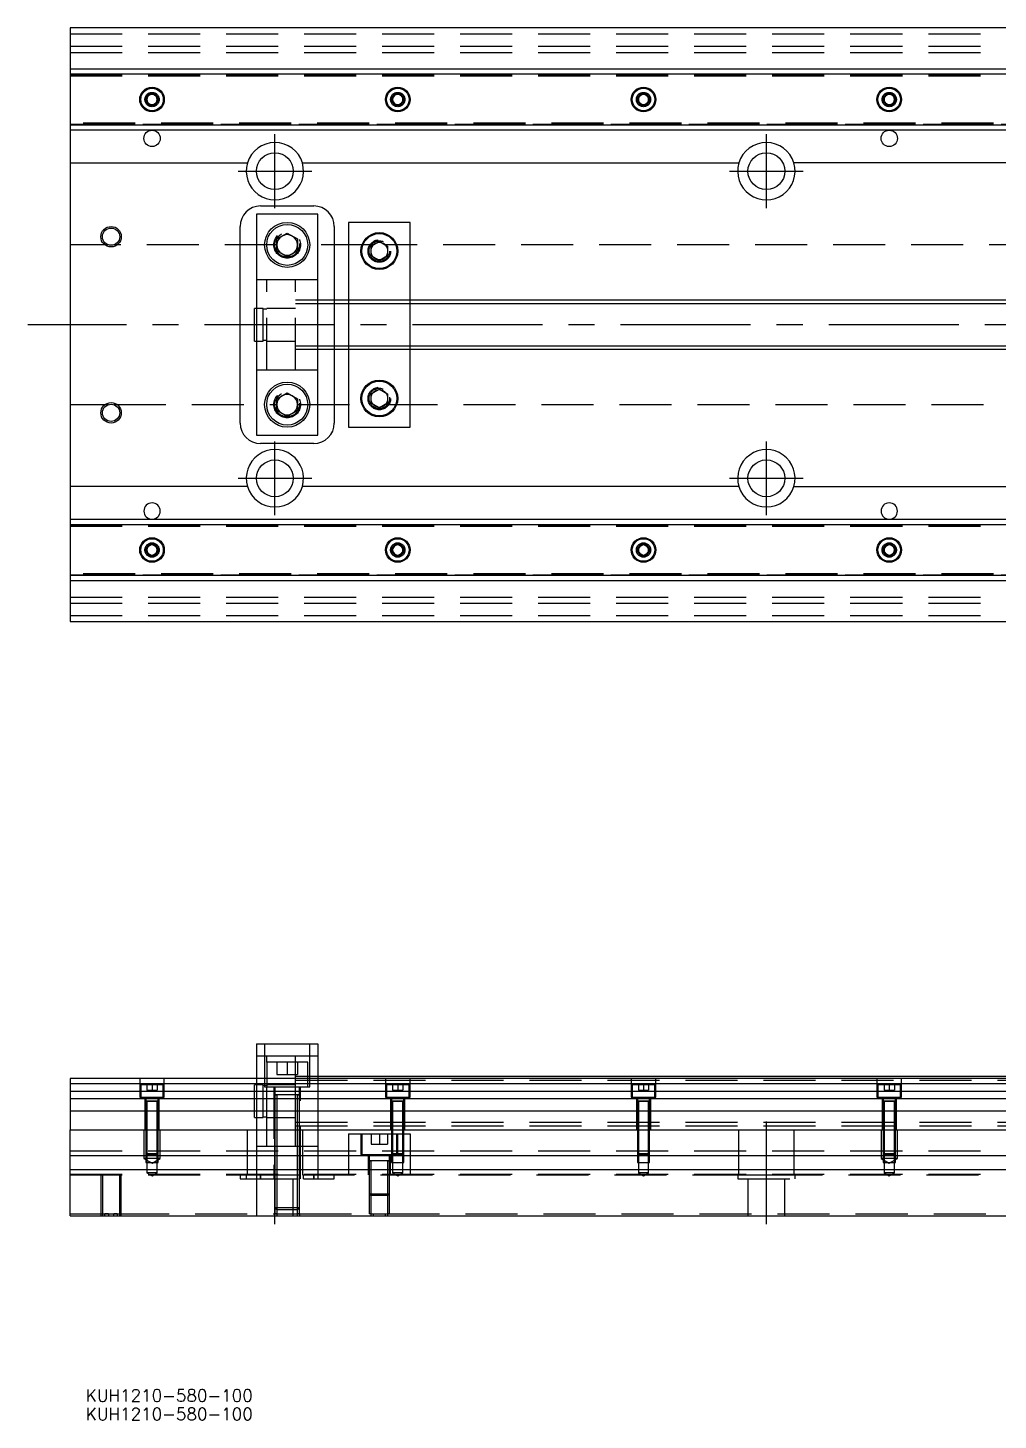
# Model space of a CAD drawing. Extents: x -10 to 787, y -267 to 77.
# Drawn here: x -10.3 to 226.6, y -267.5 to 72.5 of the extents above; entities that cross this region are included whole.
import ezdxf

# ---------------------------------------------------------------- set-up
doc = ezdxf.new("R2010")
doc.units = 0
doc.linetypes.add('CENTER', pattern=[50.8, 31.75, -6.35, 6.35, -6.35])
doc.linetypes.add('DASHED', pattern=[19.05, 12.7, -6.35])
doc.layers.get('0').update_dxf_attribs({"linetype": 'CONTINUOUS'})
doc.layers.add('CENTER', color=1, linetype='CENTER')
doc.styles.get("Standard").update_dxf_attribs({"font": 'txt.shx', "height": 3, "bigfont": 'bigfont.shx'})

# ---------------------------------------------------------------- blocks, each defined once
blk = doc.blocks.new('*U2')
at = {"color": 7, "linetype": 'CONTINUOUS'}
blk.add_text('KUH1210-580-100', height=3, dxfattribs=at).set_placement((3.84, -267.48))
blk = doc.blocks.new('*U3')
at = {"color": 7, "linetype": 'CONTINUOUS'}
blk.add_text('KUH1210-580-100', height=3, dxfattribs=at).set_placement((3.84, -262.96))

msp = doc.modelspace()

# ---------------------------------------------------------------- linework, layer by layer
at = {"color": 7, "linetype": 'CONTINUOUS'}
for p, q in [((0, 72.5), (0, 62.5)), ((240, 72.5), (0, 72.5)), ((0, 62.5), (240, 62.5)), ((0, 62.5), (0, 61.247728)), ((0, 61.247728), (240, 61.247728)), ((0, 61.247728), (0, 48.752272)), ((18.75, 55.721688), (20, 56.443376)), ((18.75, 54.278312), (18.75, 55.721688)), ((20, 56.443376), (21.25, 55.721688)), ((21.25, 55.721688), (21.25, 54.278312)), ((78.75, 55.721688), (80, 56.443376)), ((78.75, 54.278312), (78.75, 55.721688)), ((80, 56.443376), (81.25, 55.721688)), ((81.25, 55.721688), (81.25, 54.278312)), ((138.75, 55.721688), (140, 56.443376)), ((138.75, 54.278312), (138.75, 55.721688)), ((140, 56.443376), (141.25, 55.721688)), ((141.25, 55.721688), (141.25, 54.278312)), ((198.75, 55.721688), (200, 56.443376)), ((198.75, 54.278312), (198.75, 55.721688)), ((200, 56.443376), (201.25, 55.721688)), ((201.25, 55.721688), (201.25, 54.278312)), ((20, 53.556624), (18.75, 54.278312)), ((21.25, 54.278312), (20, 53.556624)), ((80, 53.556624), (78.75, 54.278312)), ((81.25, 54.278312), (80, 53.556624)), ((140, 53.556624), (138.75, 54.278312)), ((141.25, 54.278312), (140, 53.556624)), ((200, 53.556624), (198.75, 54.278312)), ((201.25, 54.278312), (200, 53.556624)), ((240, 48.752272), (0, 48.752272)), ((0, 48.752272), (0, 47.5)), ((240, 47.5), (0, 47.5)), ((0, 47.5), (0, 39.5)), ((0, 39.5), (43.291796, 39.5)), ((0, 39.5), (0, -39.5)), ((56.708204, 39.5), (163.291796, 39.5)), ((240, 39.5), (176.708204, 39.5)), ((46.5, 29), (59.5, 29)), ((41.5, -24), (41.5, 24)), ((60.5, 27), (45.5, 27)), ((45.5, 27), (45.5, -27)), ((60.5, -27), (60.5, 27)), ((64.5, 24), (64.5, 6)), ((83, 25), (68, 25)), ((68, 25), (68, 6)), ((83, 6), (83, 25)), ((50.5, 20.943376), (53, 22.386752)), ((50.5, 18.056624), (50.5, 20.943376)), ((53, 22.386752), (55.5, 20.943376)), ((55.5, 20.943376), (55.5, 18.056624)), ((53, 16.613248), (50.5, 18.056624)), ((55.5, 18.056624), (53, 16.613248)), ((73.5, 19.1547), (75.5, 20.309402)), ((73.5, 16.8453), (73.5, 19.1547)), ((75.5, 20.309402), (77.5, 19.1547)), ((77.5, 19.1547), (77.5, 16.8453)), ((75.5, 15.690598), (73.5, 16.8453)), ((77.5, 16.8453), (75.5, 15.690598)), ((45, 0), (45, 4)), ((45.5, 4), (45, 4)), ((240, 6), (60.5, 6)), ((45, -4), (45, 0)), ((45, -4), (45.5, -4)), ((60.5, -6), (240, -6)), ((64.5, -6), (64.5, -24)), ((68, -6), (68, -25)), ((83, -25), (83, -6)), ((50.5, -18.056624), (53, -16.613248)), ((53, -16.613248), (55.5, -18.056624)), ((73.5, -16.8453), (75.5, -15.690598)), ((73.5, -19.1547), (73.5, -16.8453)), ((75.5, -15.690598), (77.5, -16.8453)), ((77.5, -16.8453), (77.5, -19.1547)), ((50.5, -20.943376), (50.5, -18.056624)), ((55.5, -18.056624), (55.5, -20.943376)), ((75.5, -20.309402), (73.5, -19.1547)), ((77.5, -19.1547), (75.5, -20.309402)), ((53, -22.386752), (50.5, -20.943376)), ((55.5, -20.943376), (53, -22.386752)), ((45.5, -27), (60.5, -27)), ((68, -25), (83, -25)), ((59.5, -29), (46.5, -29)), ((43.291796, -39.5), (0, -39.5)), ((0, -39.5), (0, -47.5)), ((163.291796, -39.5), (56.708204, -39.5)), ((176.708204, -39.5), (240, -39.5)), ((0, -47.5), (240, -47.5)), ((0, -47.5), (0, -48.752272)), ((0, -48.752272), (240, -48.752272)), ((0, -48.752272), (0, -61.247728)), ((18.75, -54.278312), (20, -53.556624)), ((18.75, -55.721688), (18.75, -54.278312)), ((20, -53.556624), (21.25, -54.278312)), ((21.25, -54.278312), (21.25, -55.721688)), ((78.75, -54.278312), (80, -53.556624)), ((78.75, -55.721688), (78.75, -54.278312)), ((80, -53.556624), (81.25, -54.278312)), ((81.25, -54.278312), (81.25, -55.721688)), ((138.75, -54.278312), (140, -53.556624)), ((138.75, -55.721688), (138.75, -54.278312)), ((140, -53.556624), (141.25, -54.278312)), ((141.25, -54.278312), (141.25, -55.721688)), ((198.75, -54.278312), (200, -53.556624)), ((198.75, -55.721688), (198.75, -54.278312)), ((200, -53.556624), (201.25, -54.278312)), ((201.25, -54.278312), (201.25, -55.721688)), ((20, -56.443376), (18.75, -55.721688)), ((21.25, -55.721688), (20, -56.443376)), ((80, -56.443376), (78.75, -55.721688)), ((81.25, -55.721688), (80, -56.443376)), ((140, -56.443376), (138.75, -55.721688)), ((141.25, -55.721688), (140, -56.443376)), ((200, -56.443376), (198.75, -55.721688)), ((201.25, -55.721688), (200, -56.443376)), ((0, -61.247728), (0, -62.5)), ((240, -61.247728), (0, -61.247728)), ((240, -62.5), (0, -62.5)), ((0, -62.5), (0, -72.5)), ((0, -72.5), (240, -72.5)), ((45.5, -175.58), (45.5, -184.08)), ((45.5, -175.58), (60.5, -175.58)), ((60.5, -175.58), (60.5, -184.08)), ((244.5, -183.58), (60.5, -183.58)), ((0, -184.08), (0, -185.332272)), ((244.5, -184.08), (0, -184.08)), ((244.5, -185.332272), (0, -185.332272)), ((0, -185.332272), (0, -187.10668)), ((0, -187.10668), (244.5, -187.10668)), ((0, -187.10668), (0, -189.003076)), ((244.5, -189.003076), (0, -189.003076)), ((0, -189.003076), (0, -192.057372)), ((21.500006, -189.58), (18.499994, -189.58)), ((21.500006, -189.58), (19.998804, -189.58)), ((244.5, -192.057372), (0, -192.057372)), ((0, -192.057372), (0, -196.58)), ((0, -196.58), (580, -196.58)), ((0, -202.88), (0, -196.58)), ((0, -202.88), (580, -202.88)), ((0, -206.28), (0, -202.88)), ((0, -217.58), (0, -206.28)), ((0, -206.28), (580, -206.28)), ((0, -217.58), (580, -217.58))]:
    msp.add_line(p, q, dxfattribs=at)
at = {"color": 3, "linetype": 'DASHED'}
for p, q in [((0, 71), (580, 71)), ((0, 68), (580, 68)), ((0, 66.5), (580, 66.5)), ((0, 61.1147), (240, 61.1147)), ((0, 61.1), (244.5, 61.1)), ((0, 60.8), (244.5, 60.8)), ((21.477374, 55.25955), (21.5, 55)), ((78.5, 55), (78.52041, 55.24661)), ((138.5, 55), (138.52041, 55.24661)), ((198.5, 55), (198.52041, 55.24661)), ((244.5, 49.2), (0, 49.2)), ((244.5, 48.9), (0, 48.9)), ((240, 48.8853), (0, 48.8853)), ((9.359688, 19.5), (0, 19.5)), ((50.5, 19.5), (10.640312, 19.5)), ((74.030306, 19.5), (55.5, 19.5)), ((55.977798, 19.864306), (56, 19.5)), ((73, 18), (73.012884, 18.253488)), ((580, 19.5), (76.969694, 19.5)), ((48, 11), (45.5, 11)), ((48, -11), (48, 11)), ((55, 11), (48, 11)), ((55, -11), (55, 11)), ((60.5, 11), (55, 11)), ((47.1, 4), (45.5, 4)), ((47.1, 0), (47.1, 4)), ((48, 3.8), (47.1, 3.8)), ((55, 4), (48, 4)), ((60.5, 6), (55, 6)), ((60.5, 5.125), (55, 5.125)), ((64.5, 6), (64.5, 5.125)), ((64.5, 5.125), (64.5, -5.125)), ((68, 6), (68, 5.125)), ((68, 5.125), (68, -5.125)), ((83, 5.125), (83, 6)), ((83, -5.125), (83, 5.125)), ((47.1, -4), (47.1, 0)), ((45.5, -4), (47.1, -4)), ((47.1, -3.8), (48, -3.8)), ((48, -4), (55, -4)), ((55, -5.125), (60.5, -5.125)), ((55, -6), (60.5, -6)), ((64.5, -5.125), (64.5, -6)), ((68, -5.125), (68, -6)), ((83, -6), (83, -5.125)), ((45.5, -11), (48, -11)), ((48, -11), (55, -11)), ((55, -11), (60.5, -11)), ((0, -19.5), (9.359688, -19.5)), ((10.640312, -19.5), (50.5, -19.5)), ((55.5, -19.5), (74.030306, -19.5)), ((55.977798, -19.135694), (56, -19.5)), ((76.969694, -19.5), (580, -19.5)), ((77.983582, -17.713962), (78, -18)), ((0, -48.8853), (240, -48.8853)), ((0, -48.9), (244.5, -48.9)), ((0, -49.2), (244.5, -49.2)), ((21.477374, -54.74045), (21.5, -55)), ((81.477374, -54.74045), (81.5, -55)), ((138.5, -55), (138.52041, -54.75339)), ((198.5, -55), (198.52041, -54.75339)), ((244.5, -60.8), (0, -60.8)), ((244.5, -61.1), (0, -61.1)), ((240, -61.1147), (0, -61.1147)), ((0, -66.5), (580, -66.5)), ((0, -68), (580, -68)), ((0, -71), (580, -71)), ((47.5, -175.58), (47.5, -186.08)), ((58.5, -186.08), (58.5, -175.58)), ((48, -178.58), (45.5, -178.58)), ((48, -180.08), (48, -178.58)), ((55, -178.58), (48, -178.58)), ((58, -180.08), (48, -180.08)), ((48, -180.08), (48, -184.08)), ((50.5, -180.08), (50.5, -183.08)), ((53, -180.08), (53, -183.08)), ((55, -180.08), (55, -178.58)), ((60.5, -178.58), (55, -178.58)), ((55, -184.08), (55, -180.08)), ((55.5, -180.08), (55.5, -183.08)), ((58, -184.08), (58, -180.08)), ((50.5, -183.08), (53, -183.08)), ((53, -183.08), (55.5, -183.08)), ((58, -183.58), (55, -183.58)), ((60.5, -183.58), (58, -183.58)), ((17, -184.08), (17, -188.58)), ((22.75, -185.58), (17.25, -185.58)), ((17.25, -185.58), (17.25, -188.58)), ((18.75, -185.58), (18.75, -186.88)), ((18.75, -186.88), (20, -186.88)), ((20, -185.58), (20, -186.88)), ((20, -186.88), (21.25, -186.88)), ((21.25, -185.58), (21.25, -186.88)), ((22.75, -188.58), (22.75, -185.58)), ((23, -188.58), (23, -184.08)), ((45, -193.58), (45, -185.58)), ((45.5, -185.58), (45, -185.58)), ((45.5, -184.08), (45.5, -196.58)), ((47.1, -185.58), (45.5, -185.58)), ((47.1, -193.58), (47.1, -185.58)), ((48, -185.78), (47.1, -185.78)), ((47.5, -186.08), (58.5, -186.08)), ((48, -184.08), (48, -186.08)), ((55, -185.58), (48, -185.58)), ((48, -189.58), (48, -186.08)), ((49.75, -186.08), (49.75, -208.58)), ((50, -186.08), (50, -188.08)), ((55, -186.08), (55, -184.08)), ((55, -184.455), (530, -184.455)), ((55, -188.079526), (55, -186.08)), ((56, -188.08), (56, -186.08)), ((56.25, -208.58), (56.25, -186.08)), ((58, -186.08), (58, -184.08)), ((60.5, -184.08), (60.5, -196.58)), ((77, -184.08), (77, -188.58)), ((82.75, -185.58), (77.25, -185.58)), ((77.25, -185.58), (77.25, -188.58)), ((78.75, -185.58), (78.75, -186.88)), ((78.75, -186.88), (80, -186.88)), ((80, -185.58), (80, -186.88)), ((80, -186.88), (81.25, -186.88)), ((81.25, -185.58), (81.25, -186.88)), ((82.75, -188.58), (82.75, -185.58)), ((83, -188.58), (83, -184.08)), ((137, -184.08), (137, -188.58)), ((142.75, -185.58), (137.25, -185.58)), ((137.25, -185.58), (137.25, -188.58)), ((138.75, -185.58), (138.75, -186.88)), ((138.75, -186.88), (140, -186.88)), ((140, -185.58), (140, -186.88)), ((140, -186.88), (141.25, -186.88)), ((141.25, -185.58), (141.25, -186.88)), ((142.75, -188.58), (142.75, -185.58)), ((143, -188.58), (143, -184.08)), ((197, -184.08), (197, -188.58)), ((202.75, -185.58), (197.25, -185.58)), ((197.25, -185.58), (197.25, -188.58)), ((198.75, -185.58), (198.75, -186.88)), ((198.75, -186.88), (200, -186.88)), ((200, -185.58), (200, -186.88)), ((200, -186.88), (201.25, -186.88)), ((201.25, -185.58), (201.25, -186.88)), ((202.75, -188.58), (202.75, -185.58)), ((203, -188.58), (203, -184.08)), ((17, -188.58), (23, -188.58)), ((18.25, -188.58), (18.25, -196.58)), ((19.998804, -189.58), (18.499994, -189.58)), ((18.5, -188.58), (18.5, -189.58)), ((18.5, -189.575), (18.5, -189.58)), ((18.5, -189.58), (18.62467, -189.58)), ((18.624678, -189.58), (18.5, -189.58)), ((18.5, -189.58), (18.5, -189.585)), ((18.5, -189.58), (18.5, -196.58)), ((18.62467, -189.58), (21.375392, -189.58)), ((19.998804, -189.58), (18.624678, -189.58)), ((18.75, -189.58), (18.75, -196.58)), ((21.37533, -189.58), (19.998804, -189.58)), ((21.25, -196.58), (21.25, -189.58)), ((21.5, -189.58), (21.37533, -189.58)), ((21.375392, -189.58), (21.5, -189.58)), ((21.5, -189.58), (21.5, -188.58)), ((21.5, -189.58), (21.5, -189.575)), ((21.5, -189.585), (21.5, -189.58)), ((21.5, -196.58), (21.5, -189.58)), ((21.75, -196.58), (21.75, -188.58)), ((48, -196.58), (48, -189.58)), ((56.000006, -188.08), (49.999994, -188.08)), ((56.000006, -188.08), (49.999994, -188.08)), ((50, -188.075), (50, -188.08)), ((50, -188.08), (50.34965, -188.08)), ((50.349602, -188.08), (50, -188.08)), ((50, -188.08), (50, -188.085)), ((50, -188.08), (50, -196.58)), ((55.65035, -188.08), (50.349602, -188.08)), ((50.5, -188.08), (50.5, -196.58)), ((55, -189.58), (55, -188.079526)), ((55, -196.58), (55, -189.58)), ((55.5, -196.58), (55.5, -188.08)), ((55.650204, -188.08), (56, -188.08)), ((56, -188.08), (55.65035, -188.08)), ((56, -188.08), (56, -188.075)), ((56, -188.085), (56, -188.08)), ((56, -196.58), (56, -188.08)), ((77, -188.58), (83, -188.58)), ((78.25, -188.58), (78.25, -196.58)), ((81.500006, -189.58), (78.499994, -189.58)), ((79.998804, -189.58), (78.499994, -189.58)), ((78.5, -188.58), (78.5, -189.58)), ((78.5, -189.575), (78.5, -189.58)), ((78.5, -189.58), (78.62467, -189.58)), ((78.624678, -189.58), (78.5, -189.58)), ((78.5, -189.58), (78.5, -189.585)), ((78.5, -189.58), (78.5, -196.58)), ((78.62467, -189.58), (81.375392, -189.58)), ((79.998804, -189.58), (78.624678, -189.58)), ((78.75, -189.58), (78.75, -196.58)), ((81.500006, -189.58), (79.998804, -189.58)), ((81.37533, -189.58), (79.998804, -189.58)), ((81.25, -196.58), (81.25, -189.58)), ((81.5, -189.58), (81.37533, -189.58)), ((81.375392, -189.58), (81.5, -189.58)), ((81.5, -189.58), (81.5, -188.58)), ((81.5, -189.58), (81.5, -189.575)), ((81.5, -189.585), (81.5, -189.58)), ((81.5, -196.58), (81.5, -189.58)), ((81.75, -196.58), (81.75, -188.58)), ((137, -188.58), (143, -188.58)), ((138.25, -188.58), (138.25, -196.58)), ((141.500006, -189.58), (138.499994, -189.58)), ((139.998804, -189.58), (138.499994, -189.58)), ((141.500006, -189.58), (138.499994, -189.58)), ((138.5, -188.58), (138.5, -189.58)), ((138.5, -189.575), (138.5, -189.58)), ((138.5, -189.58), (138.62467, -189.58)), ((138.624678, -189.58), (138.5, -189.58)), ((138.5, -189.58), (138.5, -196.58)), ((138.5, -189.58), (138.5, -189.585)), ((138.62467, -189.58), (141.375392, -189.58)), ((139.998804, -189.58), (138.624678, -189.58)), ((138.75, -189.58), (138.75, -196.58)), ((141.500006, -189.58), (139.998804, -189.58)), ((141.37533, -189.58), (139.998804, -189.58)), ((141.25, -196.58), (141.25, -189.58)), ((141.5, -189.58), (141.37533, -189.58)), ((141.375392, -189.58), (141.5, -189.58)), ((141.5, -189.58), (141.5, -188.58)), ((141.5, -189.58), (141.5, -189.575)), ((141.5, -196.58), (141.5, -189.58)), ((141.5, -189.585), (141.5, -189.58)), ((141.75, -196.58), (141.75, -188.58)), ((197, -188.58), (203, -188.58)), ((198.25, -188.58), (198.25, -196.58)), ((201.500006, -189.58), (198.499994, -189.58)), ((199.998804, -189.58), (198.499994, -189.58)), ((201.500006, -189.58), (198.499994, -189.58)), ((198.5, -188.58), (198.5, -189.58)), ((198.5, -189.575), (198.5, -189.58)), ((198.5, -189.58), (198.62467, -189.58)), ((198.624678, -189.58), (198.5, -189.58)), ((198.5, -189.58), (198.5, -196.58)), ((198.5, -189.58), (198.5, -189.585)), ((198.62467, -189.58), (201.375392, -189.58)), ((199.998804, -189.58), (198.624678, -189.58)), ((198.75, -189.58), (198.75, -196.58)), ((201.500006, -189.58), (199.998804, -189.58)), ((201.37533, -189.58), (199.998804, -189.58)), ((201.25, -196.58), (201.25, -189.58)), ((201.5, -189.58), (201.37533, -189.58)), ((201.375392, -189.58), (201.5, -189.58)), ((201.5, -189.58), (201.5, -188.58)), ((201.5, -189.58), (201.5, -189.575)), ((201.5, -196.58), (201.5, -189.58)), ((201.5, -189.585), (201.5, -189.58)), ((201.75, -196.58), (201.75, -188.58)), ((45, -193.58), (45.5, -193.58)), ((45.5, -193.58), (47.1, -193.58)), ((47.1, -193.38), (48, -193.38)), ((48, -193.58), (50, -193.58)), ((50, -193.58), (50.5, -193.58)), ((50.5, -193.58), (55, -193.58)), ((18, -196.58), (18, -203.58)), ((18.5, -196.58), (18.5, -202.33)), ((18.500006, -196.58), (18.500002, -202.33)), ((18.75, -196.58), (18.75, -202.58)), ((21.25, -202.58), (21.25, -196.58)), ((21.499998, -202.33), (21.499994, -196.58)), ((21.5, -202.33), (21.5, -196.58)), ((22, -203.58), (22, -196.58)), ((43.291796, -207.58), (43.291796, -196.58)), ((45.5, -196.58), (45.5, -202.88)), ((48, -200.58), (48, -196.58)), ((50, -196.58), (50, -202.88)), ((50.5, -196.58), (50.5, -202.88)), ((55, -194.705), (530, -194.705)), ((55, -195.58), (530, -195.58)), ((55, -200.58), (55, -196.58)), ((55.5, -202.88), (55.5, -196.58)), ((56, -202.88), (56, -196.58)), ((56.708204, -196.58), (56.708204, -207.58)), ((60.5, -196.58), (60.5, -202.88)), ((78.5, -196.58), (78.5, -202.33)), ((78.500006, -196.58), (78.500002, -202.33)), ((78.75, -196.58), (78.75, -202.58)), ((81.25, -202.58), (81.25, -196.58)), ((81.499998, -202.33), (81.499994, -196.58)), ((81.5, -202.33), (81.5, -196.58)), ((138.5, -196.58), (138.5, -202.33)), ((138.500006, -196.58), (138.500002, -202.33)), ((138.75, -196.58), (138.75, -202.58)), ((141.25, -202.58), (141.25, -196.58)), ((141.499998, -202.33), (141.499994, -196.58)), ((141.5, -202.33), (141.5, -196.58)), ((163.291796, -207.58), (163.291796, -196.58)), ((176.708204, -196.58), (176.708204, -207.58)), ((198, -196.58), (198, -203.58)), ((198.5, -196.58), (198.5, -202.33)), ((198.500006, -196.58), (198.500002, -202.33)), ((198.75, -196.58), (198.75, -202.58)), ((201.25, -202.58), (201.25, -196.58)), ((201.499998, -202.33), (201.499994, -196.58)), ((201.5, -202.33), (201.5, -196.58)), ((202, -203.58), (202, -196.58)), ((45.5, -200.58), (48, -200.58)), ((48, -200.58), (50, -200.58)), ((50, -200.58), (50.5, -200.58)), ((50.5, -200.58), (55, -200.58)), ((55, -200.58), (60.5, -200.58)), ((68, -197.58), (68, -202.88)), ((68, -197.58), (78.5, -197.58)), ((71, -197.58), (71, -202.58)), ((71.25, -197.58), (71.25, -202.58)), ((73.5, -197.58), (73.5, -200.08)), ((73.5, -200.08), (75.5, -200.08)), ((75.5, -197.58), (75.5, -200.08)), ((75.5, -200.08), (77.5, -200.08)), ((77.5, -197.58), (77.5, -200.08)), ((78.5, -197.58), (78.75, -197.58)), ((78.75, -197.58), (81.25, -197.58)), ((79.75, -202.58), (79.75, -197.58)), ((80, -202.58), (80, -197.58)), ((81.25, -197.58), (81.5, -197.58)), ((81.5, -197.58), (83, -197.58)), ((83, -197.58), (83, -202.88)), ((0, -201.73), (580, -201.73)), ((22, -203.58), (18, -203.58)), ((18, -203.58), (20, -204.7347)), ((18.5, -202.33), (21.5, -202.33)), ((18.5, -202.33), (18.75, -202.58)), ((18.500002, -202.33), (18.500006, -202.88)), ((18.500006, -202.88), (18.500006, -204.58)), ((21.25, -202.58), (18.75, -202.58)), ((18.75, -202.58), (18.75, -204.58)), ((20, -204.7347), (22, -203.58)), ((21.25, -202.58), (21.5, -202.33)), ((21.25, -204.58), (21.25, -202.58)), ((21.499994, -202.88), (21.499998, -202.33)), ((21.499994, -204.58), (21.499994, -202.88)), ((45.5, -202.88), (45.5, -206.28)), ((50, -202.88), (50, -206.28)), ((50.5, -202.88), (50.5, -206.28)), ((55.5, -206.28), (55.5, -202.88)), ((56, -206.28), (56, -202.88)), ((60.5, -202.88), (60.5, -206.28)), ((68, -202.88), (68, -206.28)), ((71, -202.58), (78.75, -202.58)), ((72.75, -202.58), (72.75, -207.58)), ((73, -202.58), (73, -202.88)), ((73, -202.88), (73, -204.18)), ((78, -202.88), (78, -202.58)), ((78, -204.18), (78, -202.88)), ((78.25, -207.58), (78.25, -202.58)), ((78.5, -202.33), (81.5, -202.33)), ((78.5, -202.33), (78.75, -202.58)), ((78.500002, -202.33), (78.500006, -202.88)), ((78.500006, -202.88), (78.500006, -204.58)), ((81.25, -202.58), (78.75, -202.58)), ((78.75, -202.58), (78.75, -204.58)), ((81.25, -202.58), (81.5, -202.33)), ((81.25, -204.58), (81.25, -202.58)), ((81.499994, -202.88), (81.499998, -202.33)), ((81.499994, -204.58), (81.499994, -202.88)), ((83, -202.88), (83, -206.28)), ((138.5, -202.33), (141.5, -202.33)), ((138.5, -202.33), (138.75, -202.58)), ((138.500002, -202.33), (138.500006, -202.88)), ((138.500006, -202.88), (138.500006, -204.58)), ((141.25, -202.58), (138.75, -202.58)), ((138.75, -202.58), (138.75, -204.58)), ((141.25, -202.58), (141.5, -202.33)), ((141.25, -204.58), (141.25, -202.58)), ((141.499994, -202.88), (141.499998, -202.33)), ((141.499994, -204.58), (141.499994, -202.88)), ((202, -203.58), (198, -203.58)), ((198, -203.58), (200, -204.7347)), ((198.5, -202.33), (201.5, -202.33)), ((198.5, -202.33), (198.75, -202.58)), ((198.500002, -202.33), (198.500006, -202.88)), ((198.500006, -202.88), (198.500006, -204.58)), ((201.25, -202.58), (198.75, -202.58)), ((198.75, -202.58), (198.75, -204.58)), ((200, -204.7347), (202, -203.58)), ((201.25, -202.58), (201.5, -202.33)), ((201.25, -204.58), (201.25, -202.58)), ((201.499994, -202.88), (201.499998, -202.33)), ((201.499994, -204.58), (201.499994, -202.88)), ((18.500006, -204.58), (21.499994, -204.58)), ((18.75, -204.58), (18.75, -207.08)), ((21.25, -207.08), (18.75, -207.08)), ((18.75, -207.08), (20, -207.801688)), ((20, -207.801688), (21.25, -207.08)), ((21.25, -207.08), (21.25, -204.58)), ((45.5, -206.28), (45.5, -207.58)), ((50, -206.28), (50, -207.58)), ((50.5, -206.28), (50.5, -207.58)), ((55.5, -207.58), (55.5, -206.28)), ((56, -207.58), (56, -206.28)), ((60.5, -206.28), (60.5, -208.58)), ((68, -206.28), (68, -207.58)), ((78.000006, -204.18), (72.999994, -204.18)), ((78.000006, -204.18), (72.999994, -204.18)), ((73, -204.175), (73, -204.18)), ((73, -204.18), (73.257448, -204.18)), ((73.257468, -204.18), (73, -204.18)), ((73, -204.18), (73, -206.28)), ((73, -204.18), (73, -204.185)), ((73, -206.28), (73, -207.58)), ((77.742552, -204.18), (73.257468, -204.18)), ((73.4, -204.18), (73.4, -206.28)), ((73.4, -206.28), (73.4, -207.58)), ((77.6, -206.28), (77.6, -204.18)), ((77.6, -207.58), (77.6, -206.28)), ((78, -204.18), (77.742552, -204.18)), ((77.742602, -204.18), (78, -204.18)), ((78, -204.18), (78, -204.175)), ((78, -206.28), (78, -204.18)), ((78, -204.185), (78, -204.18)), ((78, -207.58), (78, -206.28)), ((78.500006, -204.58), (81.499994, -204.58)), ((78.75, -204.58), (78.75, -207.08)), ((81.25, -207.08), (78.75, -207.08)), ((78.75, -207.08), (80, -207.801688)), ((80, -207.801688), (81.25, -207.08)), ((81.25, -207.08), (81.25, -204.58)), ((83, -206.28), (83, -207.58)), ((138.500006, -204.58), (141.499994, -204.58)), ((138.75, -204.58), (138.75, -207.08)), ((141.25, -207.08), (138.75, -207.08)), ((138.75, -207.08), (140, -207.801688)), ((140, -207.801688), (141.25, -207.08)), ((141.25, -207.08), (141.25, -204.58)), ((198.500006, -204.58), (201.499994, -204.58)), ((198.75, -204.58), (198.75, -207.08)), ((201.25, -207.08), (198.75, -207.08)), ((198.75, -207.08), (200, -207.801688)), ((200, -207.801688), (201.25, -207.08)), ((201.25, -207.08), (201.25, -204.58)), ((0, -207.43), (580, -207.43)), ((0, -207.58), (43.291796, -207.58)), ((7.500006, -207.58), (7.500006, -217.58)), ((7.9, -207.58), (7.9, -217.58)), ((12.1, -217.58), (12.1, -207.58)), ((12.499994, -217.58), (12.499994, -207.58)), ((41.5, -207.58), (41.5, -208.58)), ((41.5, -208.58), (43, -208.58)), ((43, -207.58), (43, -208.58)), ((43, -208.58), (57, -208.58)), ((43.291796, -207.58), (56.708204, -207.58)), ((45.5, -207.58), (45.5, -208.58)), ((45.5, -208.58), (45.5, -217.58)), ((46.5, -208.58), (46.5, -207.58)), ((46.5, -207.58), (46.5, -208.58)), ((50, -207.58), (50, -208.58)), ((50, -208.58), (50, -215.58)), ((50.000006, -208.58), (50.000006, -215.580006)), ((50.5, -207.58), (50.5, -208.58)), ((50.5, -208.58), (55.5, -208.58)), ((50.5, -208.58), (50.5, -216.08)), ((54.5, -217.58), (54.5, -208.58)), ((55.5, -208.58), (55.5, -207.58)), ((55.5, -216.08), (55.5, -208.58)), ((55.999994, -215.580006), (55.999994, -208.58)), ((56, -208.58), (56, -207.58)), ((56, -215.58), (56, -208.58)), ((56.708204, -207.58), (223.291796, -207.58)), ((57, -208.58), (57, -207.58)), ((57, -208.58), (59.5, -208.58)), ((59.5, -207.58), (59.5, -208.58)), ((59.5, -208.58), (59.5, -207.58)), ((59.5, -208.58), (64.5, -208.58)), ((64.5, -208.58), (64.5, -207.58)), ((73, -207.58), (73, -212.18)), ((73.000006, -207.58), (73.000002, -212.18)), ((73.4, -207.58), (73.4, -212.58)), ((77.6, -212.58), (77.6, -207.58)), ((77.999998, -212.18), (77.999994, -207.58)), ((78, -212.18), (78, -207.58)), ((163, -207.58), (163, -208.58)), ((163, -208.58), (177, -208.58)), ((163.291796, -207.58), (176.708204, -207.58)), ((165.5, -208.58), (165.5, -217.58)), ((174.5, -217.58), (174.5, -208.58)), ((177, -208.58), (177, -207.58)), ((73, -212.18), (78, -212.18)), ((73, -212.18), (73.4, -212.58)), ((73.000002, -212.18), (73.000006, -217.08)), ((77.6, -212.58), (73.4, -212.58)), ((73.4, -212.58), (73.4, -217.08)), ((77.6, -212.58), (78, -212.18)), ((77.6, -217.08), (77.6, -212.58)), ((77.999994, -217.08), (77.999998, -212.18)), ((0, -217.08), (8.500008, -217.08)), ((8.500008, -217.58), (8.500008, -217.08)), ((9.359688, -217.08), (8.500008, -217.08)), ((8.500008, -217.08), (9.359688, -217.08)), ((9.359688, -217.08), (10.640312, -217.08)), ((9.359688, -217.08), (9.359688, -217.58)), ((11.499992, -217.08), (10.640312, -217.08)), ((10.640312, -217.58), (10.640312, -217.08)), ((10.640312, -217.08), (11.499992, -217.08)), ((11.499992, -217.08), (11.499992, -217.58)), ((11.499992, -217.08), (50.000006, -217.08)), ((50, -215.58), (56, -215.58)), ((50, -215.58), (50.5, -216.08)), ((50.000006, -215.580006), (50.000006, -217.08)), ((50.000006, -217.58), (50.000006, -217.08)), ((50.5, -217.08), (50.000006, -217.08)), ((50.000006, -217.08), (50.5, -217.08)), ((55.5, -216.08), (50.5, -216.08)), ((50.5, -216.08), (50.5, -217.08)), ((50.5, -217.08), (55.5, -217.08)), ((50.5, -217.08), (50.5, -217.58)), ((55.5, -216.08), (56, -215.58)), ((55.5, -217.08), (55.5, -216.08)), ((55.999994, -217.08), (55.5, -217.08)), ((55.5, -217.58), (55.5, -217.08)), ((55.5, -217.08), (55.999994, -217.08)), ((55.999994, -217.08), (55.999994, -215.580006)), ((55.999994, -217.08), (55.999994, -217.58)), ((55.999994, -217.08), (73.500006, -217.08)), ((73.500006, -217.08), (73.000006, -217.08)), ((73.500006, -217.58), (73.500006, -217.08)), ((73.500006, -217.08), (74.030306, -217.08)), ((74.030306, -217.08), (76.969694, -217.08)), ((74.030306, -217.08), (74.030306, -217.58)), ((76.969694, -217.58), (76.969694, -217.08)), ((76.969694, -217.08), (77.499994, -217.08)), ((77.999994, -217.08), (77.499994, -217.08)), ((77.499994, -217.08), (77.499994, -217.58)), ((77.499994, -217.08), (580, -217.08))]:
    msp.add_line(p, q, dxfattribs=at)
at = {"color": 3, "linetype": 'CONTINUOUS'}
for p, q in [((240, 5.125), (60.5, 5.125)), ((60.5, -5.125), (240, -5.125))]:
    msp.add_line(p, q, dxfattribs=at)
at = {"color": 7, "linetype": 'CONTINUOUS'}
for centre, radius in [((20, 55), 3), ((80, 55), 3), ((140, 55), 3), ((200, 55), 3), ((20, 55), 2.75), ((80, 55), 2.75), ((140, 55), 2.75), ((200, 55), 2.75), ((20, 45.5), 2), ((200, 45.5), 2), ((50, 37.5), 4.5), ((170, 37.5), 4.5), ((53, 19.5), 5.5), ((53, 19.5), 5), ((10, 21.5), 2.1), ((75.5, 18), 4.5), ((75.5, 18), 4.25), ((75.5, -18), 4.5), ((53, -19.5), 5.5), ((53, -19.5), 5), ((75.5, -18), 4.25), ((10, -21.5), 2.1), ((50, -37.5), 4.5), ((170, -37.5), 4.5), ((20, -55), 3), ((20, -55), 2.75), ((80, -55), 3), ((80, -55), 2.75), ((140, -55), 3), ((140, -55), 2.75), ((200, -55), 3), ((200, -55), 2.75)]:
    msp.add_circle(centre, radius, dxfattribs=at)
at = {"color": 3, "linetype": 'DASHED'}
for centre, radius in [((20, 55), 1.75), ((20, 55), 1.5), ((80, 55), 1.75), ((80, 55), 1.5), ((140, 55), 1.75), ((140, 55), 1.5), ((200, 55), 1.75), ((200, 55), 1.5), ((53, 19.5), 3.25), ((53, 19.5), 3), ((75.5, 18), 2.75), ((75.5, 18), 2.5), ((53, -19.5), 3.25), ((53, -19.5), 3), ((75.5, -18), 2.75), ((75.5, -18), 2.5), ((20, -55), 1.75), ((20, -55), 1.5), ((80, -55), 1.75), ((80, -55), 1.5), ((140, -55), 1.75), ((140, -55), 1.5), ((200, -55), 1.75), ((200, -55), 1.5)]:
    msp.add_circle(centre, radius, dxfattribs=at)
at = {"color": 3, "linetype": 'CONTINUOUS'}
for centre in [(10, 21.5), (10, -21.5)]:
    msp.add_circle(centre, 2.5, dxfattribs=at)
at = {"color": 7, "linetype": 'CONTINUOUS'}
for centre, radius, start, end in [((20, 55), 1.25, 120, 180), ((20, 55), 1.25, 180, 240), ((20, 55), 1.25, 60, 120), ((20, 55), 1.25, 0, 60), ((20, 55), 1.25, 300, 0), ((80, 55), 1.25, 120, 180), ((80, 55), 1.25, 180, 240), ((80, 55), 1.25, 60, 120), ((80, 55), 1.25, 0, 60), ((80, 55), 1.25, 300, 0), ((140, 55), 1.25, 120, 180), ((140, 55), 1.25, 180, 240), ((140, 55), 1.25, 60, 120), ((140, 55), 1.25, 0, 60), ((140, 55), 1.25, 300, 0), ((200, 55), 1.25, 120, 180), ((200, 55), 1.25, 180, 240), ((200, 55), 1.25, 60, 120), ((200, 55), 1.25, 0, 60), ((200, 55), 1.25, 300, 0), ((20, 55), 1.25, 240, 300), ((80, 55), 1.25, 240, 300), ((140, 55), 1.25, 240, 300), ((200, 55), 1.25, 240, 300), ((50, 37.5), 7, 16.60155, 163.39845), ((170, 37.5), 7, 16.60155, 163.39845), ((50, 37.5), 7, 163.39845, 16.60155), ((170, 37.5), 7, 163.39845, 16.60155), ((46.5, 24), 5, 90, 180), ((59.5, 24), 5, 0, 90), ((53, 19.5), 2.5, 120, 180), ((53, 19.5), 2.5, 60, 120), ((53, 19.5), 2.5, 0, 60), ((53, 19.5), 2.5, 180, 240), ((53, 19.5), 2.5, 240, 300), ((53, 19.5), 2.5, 300, 0), ((75.5, 18), 2.1, 162.24721, 180), ((75.5, 18), 2.1, 180, 197.75279), ((75.5, 18), 2.1, 137.75279, 162.24721), ((75.5, 18), 2.1, 197.75279, 222.24721), ((75.5, 18), 2.1, 102.24721, 137.75279), ((75.5, 18), 2.1, 77.75279, 102.24721), ((75.5, 18), 2.1, 42.24721, 77.75279), ((75.5, 18), 2.1, 17.75279, 42.24721), ((75.5, 18), 2.1, 317.75279, 342.24721), ((75.5, 18), 2.1, 342.24721, 17.75279), ((75.5, 18), 2.1, 222.24721, 257.75279), ((75.5, 18), 2.1, 257.75279, 282.24721), ((75.5, 18), 2.1, 282.24721, 317.75279), ((75.5, -18), 2.1, 137.75279, 162.24721), ((75.5, -18), 2.1, 102.24721, 137.75279), ((75.5, -18), 2.1, 77.75279, 102.24721), ((75.5, -18), 2.1, 42.24721, 77.75279), ((75.5, -18), 2.1, 17.75279, 42.24721), ((53, -19.5), 2.5, 120, 180), ((53, -19.5), 2.5, 180, 240), ((53, -19.5), 2.5, 60, 120), ((53, -19.5), 2.5, 0, 60), ((53, -19.5), 2.5, 300, 0), ((75.5, -18), 2.1, 162.24721, 180), ((75.5, -18), 2.1, 180, 197.75279), ((75.5, -18), 2.1, 197.75279, 222.24721), ((75.5, -18), 2.1, 222.24721, 257.75279), ((75.5, -18), 2.1, 257.75279, 282.24721), ((75.5, -18), 2.1, 282.24721, 317.75279), ((75.5, -18), 2.1, 317.75279, 342.24721), ((75.5, -18), 2.1, 342.24721, 17.75279), ((53, -19.5), 2.5, 240, 300), ((46.5, -24), 5, 180, 270), ((59.5, -24), 5, 270, 0), ((50, -37.5), 7, 343.39845, 196.60155), ((170, -37.5), 7, 343.39845, 196.60155), ((50, -37.5), 7, 196.60155, 343.39845), ((170, -37.5), 7, 196.60155, 343.39845), ((20, -45.5), 2, 90, 270), ((20, -45.5), 2, 270, 90), ((200, -45.5), 2, 90, 270), ((200, -45.5), 2, 270, 90), ((20, -55), 1.25, 120, 180), ((20, -55), 1.25, 60, 120), ((20, -55), 1.25, 0, 60), ((80, -55), 1.25, 120, 180), ((80, -55), 1.25, 60, 120), ((80, -55), 1.25, 0, 60), ((140, -55), 1.25, 120, 180), ((140, -55), 1.25, 60, 120), ((140, -55), 1.25, 0, 60), ((200, -55), 1.25, 120, 180), ((200, -55), 1.25, 60, 120), ((200, -55), 1.25, 0, 60), ((20, -55), 1.25, 180, 240), ((20, -55), 1.25, 240, 300), ((20, -55), 1.25, 300, 0), ((80, -55), 1.25, 180, 240), ((80, -55), 1.25, 240, 300), ((80, -55), 1.25, 300, 0), ((140, -55), 1.25, 180, 240), ((140, -55), 1.25, 240, 300), ((140, -55), 1.25, 300, 0), ((200, -55), 1.25, 180, 240), ((200, -55), 1.25, 240, 300), ((200, -55), 1.25, 300, 0)]:
    msp.add_arc(centre, radius, start, end, dxfattribs=at)
at = {"layer": 'CENTER', "color": 1, "linetype": 'CENTER'}
for p, q in [((50, 28.5), (50, 46.5)), ((170, 28.5), (170, 46.5)), ((41, 37.5), (59, 37.5)), ((161, 37.5), (179, 37.5)), ((623.361871, 0), (-10.32213, 0)), ((50, -46.5), (50, -28.5)), ((170, -46.5), (170, -28.5)), ((41, -37.5), (59, -37.5)), ((161, -37.5), (179, -37.5)), ((50, -219.58), (50, -194.58)), ((170, -219.58), (170, -194.58))]:
    msp.add_line(p, q, dxfattribs=at)

# ---------------------------------------------------------------- block references
at = {"color": 7, "linetype": 'CONTINUOUS'}
for name in ['*U3', '*U2']:
    msp.add_blockref(name, (0, 0), dxfattribs=at)

doc.saveas('drawing.dxf')
